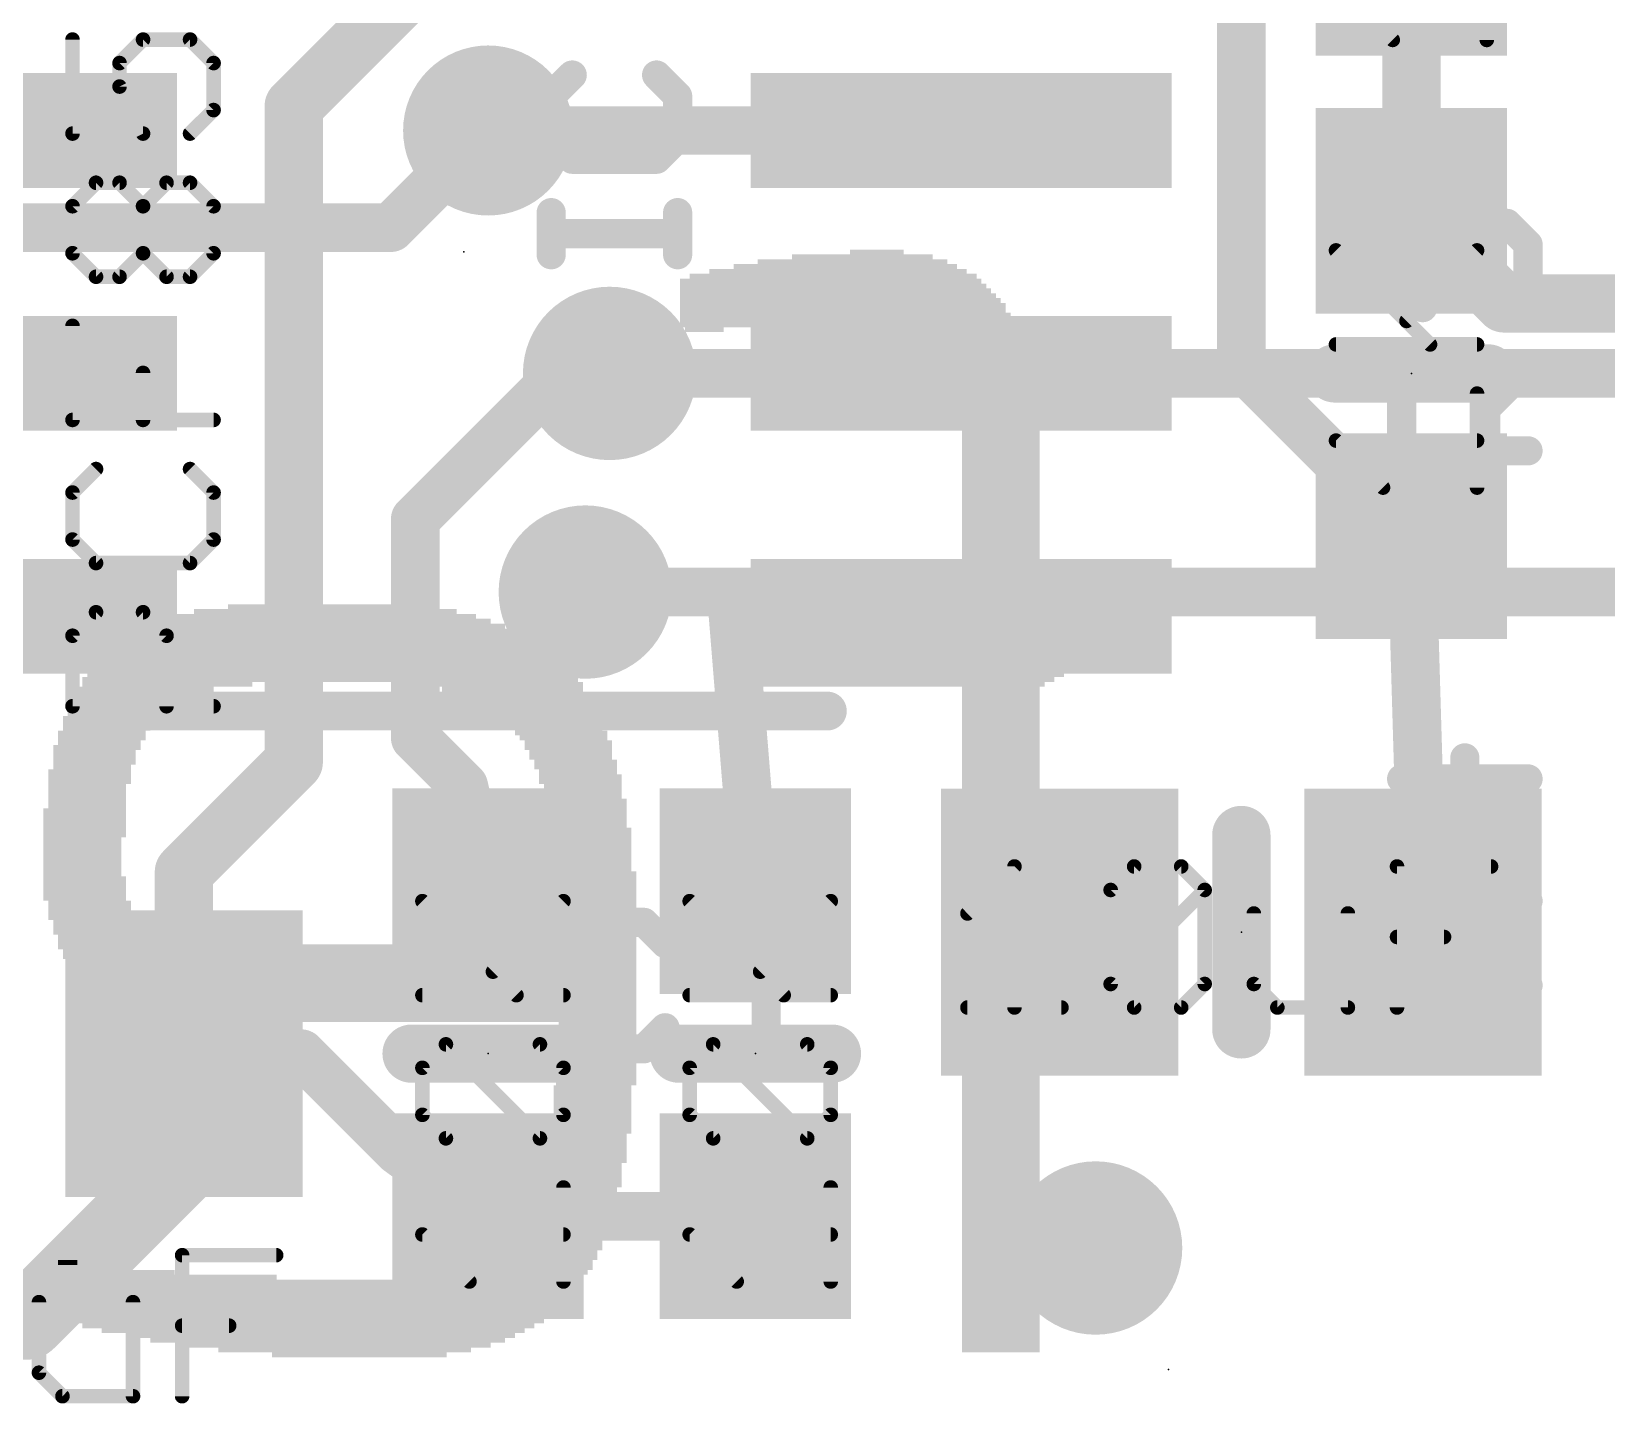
# Model space of a CAD drawing. Extents: x -0.1 to 50.9, y -0.1 to 23.
# Drawn here: x 24.92 to 33.15, y 4.27 to 11.44 of the extents above; entities that cross this region are included whole.
import ezdxf

# ---------------------------------------------------------------- set-up
doc = ezdxf.new("R2010")
doc.units = 0
for name, color, linetype in [('1', 12, 'CONTINUOUS'), ('16', 132, 'CONTINUOUS'), ('18', 110, 'CONTINUOUS'), ('21', 40, 'CONTINUOUS'), ('22', 6, 'CONTINUOUS'), ('23', 53, 'CONTINUOUS'), ('24', 53, 'CONTINUOUS'), ('25', 253, 'CONTINUOUS'), ('27', 253, 'CONTINUOUS')]:
    doc.layers.add(name, color=color, linetype=linetype)

# ---------------------------------------------------------------- blocks, each defined once
blk = doc.blocks.new('RECT')
blk.add_solid([(-0.5, -0.5), (0.5, -0.5), (-0.5, 0.5), (0.5, 0.5)])
blk = doc.blocks.new('ROUNDV')
at = {"const_width": 0.5}
blk.add_lwpolyline([(0, -0.25, 1), (0, 0.25, 1), (0, -0.25)], format="xyb", dxfattribs=at)

msp = doc.modelspace()

# ---------------------------------------------------------------- linework, layer by layer
at = {"layer": '1'}
for points, const_width in [([(26.289, 11.049), (28.067, 12.827)], 0.3048), ([(31.242, 11.811), (31.242, 9.691)], 0.254), ([(32.131, 11.85), (32.131, 10.502)], 0.3048), ([(26.289, 7.874), (26.289, 11.049)], 0.3048), ([(29.778, 10.922), (27.305, 10.922)], 0.254), ([(32.131, 10.502), (32.615, 10.018)], 0.3048), ([(32.615, 10.018), (44.822, 10.018)], 0.3048), ([(31.242, 9.691), (32.131, 8.802)], 0.254), ([(26.924, 8.89), (27.686, 9.652)], 0.254), ([(27.686, 9.652), (27.94, 9.652)], 0.254), ([(27.94, 9.652), (29.778, 9.652)], 0.254), ([(26.924, 8.89), (26.924, 7.747)], 0.254), ([(32.131, 8.802), (32.192, 6.731)], 0.254), ([(28.575, 8.509), (27.813, 8.509)], 0.254), ([(29.778, 8.509), (28.575, 8.509)], 0.254), ([(28.702, 6.946), (28.575, 8.509)], 0.254), ([(29.778, 8.382), (29.778, 8.509)], 0.254), ([(29.778, 8.149), (29.778, 8.382)], 0.254), ([(26.289, 7.62), (26.289, 7.874)], 0.3048), ([(26.924, 7.747), (27.178, 7.493)], 0.254), ([(26.289, 7.62), (25.715, 7.046)], 0.3048), ([(27.178, 7.493), (27.305, 6.946)], 0.254), ([(25.715, 7.046), (25.715, 6.096)], 0.3048), ([(25.715, 5.522), (25.715, 6.096)], 0.4064), ([(26.328, 6.096), (25.715, 6.096)], 0.254), ([(26.836, 5.588), (26.328, 6.096)], 0.254), ([(24.892, 4.699), (25.715, 5.522)], 0.4064), ([(27.305, 5.246), (26.836, 5.588)], 0.254), ([(27.305, 5.246), (28.702, 5.246)], 0.254), ([(10.287, 4.699), (24.892, 4.699)], 0.4064)]:
    msp.add_lwpolyline(points, dxfattribs=dict(at, const_width=const_width))
for points, const_width in [([(26.3652, 11.049, 1), (26.2128, 11.049)], 0.1524), ([(26.2351, 11.1029, 1), (26.3429, 10.9951)], 0.1524), ([(27.305, 10.9855, 1), (27.305, 10.8585)], 0.127), ([(29.778, 10.8585, 1), (29.778, 10.9855)], 0.127), ([(32.1849, 10.5559, 1), (32.0771, 10.4481)], 0.1524), ([(32.0548, 10.502, 1), (32.2072, 10.502)], 0.1524), ([(32.615, 10.0942, 1), (32.615, 9.9418)], 0.1524), ([(32.5611, 9.9641, 1), (32.6689, 10.0719)], 0.1524), ([(31.2869, 9.7359, 1), (31.1971, 9.6461)], 0.127), ([(27.686, 9.7155, 1), (27.686, 9.5885)], 0.127), ([(27.7309, 9.6071, 1), (27.6411, 9.6969)], 0.127), ([(27.94, 9.7155, 1), (27.94, 9.5885)], 0.127), ([(27.94, 9.5885, 1), (27.94, 9.7155)], 0.127), ([(29.778, 9.5885, 1), (29.778, 9.7155)], 0.127), ([(31.1785, 9.691, 1), (31.3055, 9.691)], 0.127), ([(26.9875, 8.89, 1), (26.8605, 8.89)], 0.127), ([(26.8791, 8.9349, 1), (26.9689, 8.8451)], 0.127), ([(32.1945, 8.8039, 1), (32.0675, 8.8001)], 0.127), ([(32.0861, 8.7571, 1), (32.1759, 8.8469)], 0.127), ([(27.813, 8.5725, 1), (27.813, 8.4455)], 0.127), ([(28.575, 8.5725, 1), (28.575, 8.4455)], 0.127), ([(28.6383, 8.5141, 1), (28.5117, 8.5039)], 0.127), ([(28.575, 8.4455, 1), (28.575, 8.5725)], 0.127), ([(29.8415, 8.509, 1), (29.7145, 8.509)], 0.127), ([(29.778, 8.4455, 1), (29.778, 8.5725)], 0.127), ([(29.8415, 8.382, 1), (29.7145, 8.382)], 0.127), ([(29.7145, 8.382, 1), (29.8415, 8.382)], 0.127), ([(29.7145, 8.149, 1), (29.8415, 8.149)], 0.127), ([(26.3652, 7.874, 1), (26.2128, 7.874)], 0.1524), ([(26.2128, 7.874, 1), (26.3652, 7.874)], 0.1524), ([(26.9689, 7.7919, 1), (26.8791, 7.7021)], 0.127), ([(26.3429, 7.5661, 1), (26.2351, 7.6739)], 0.1524), ([(26.8605, 7.747, 1), (26.9875, 7.747)], 0.127), ([(26.2128, 7.62, 1), (26.3652, 7.62)], 0.1524), ([(27.2399, 7.5074, 1), (27.1161, 7.4786)], 0.127), ([(27.1331, 7.4481, 1), (27.2229, 7.5379)], 0.127), ([(25.7912, 7.046, 1), (25.6388, 7.046)], 0.1524), ([(25.6611, 7.0999, 1), (25.7689, 6.9921)], 0.1524), ([(27.2431, 6.9316, 1), (27.3669, 6.9604)], 0.127), ([(28.6387, 6.9409, 1), (28.7653, 6.9511)], 0.127), ([(32.1285, 6.7291, 1), (32.2555, 6.7329)], 0.127), ([(25.8166, 6.096, 1), (25.6134, 6.096)], 0.2032), ([(25.715, 6.1595, 1), (25.715, 6.0325)], 0.127), ([(26.3729, 6.1409, 1), (26.2831, 6.0511)], 0.127), ([(26.328, 6.0325, 1), (26.328, 6.1595)], 0.127), ([(25.6388, 6.096, 1), (25.7912, 6.096)], 0.1524), ([(25.7868, 5.4502, 1), (25.6432, 5.5938)], 0.2032), ([(26.8734, 5.6393, 1), (26.7986, 5.5367)], 0.127), ([(26.7911, 5.5431, 1), (26.8809, 5.6329)], 0.127), ([(25.6134, 5.522, 1), (25.8166, 5.522)], 0.2032), ([(27.305, 5.3095, 1), (27.305, 5.1825)], 0.127), ([(27.2676, 5.1947, 1), (27.3424, 5.2973)], 0.127), ([(28.702, 5.1825, 1), (28.702, 5.3095)], 0.127), ([(24.8202, 4.7708, 1), (24.9638, 4.6272)], 0.2032), ([(24.892, 4.5974, 1), (24.892, 4.8006)], 0.2032)]:
    msp.add_lwpolyline(points, format="xyb", dxfattribs=dict(at, const_width=const_width))
at = {"layer": '16', "const_width": 0.254}
for points in [[(27.305, 10.922), (26.797, 10.414)], [(26.797, 10.414), (20.701, 10.414)], [(38.862, 9.652), (27.94, 9.652)], [(27.813, 8.509), (39.116, 8.509)]]:
    msp.add_lwpolyline(points, dxfattribs=at)
at = {"layer": '16', "const_width": 0.127}
for points in [[(27.3499, 10.8771, 1), (27.2601, 10.9669)], [(26.797, 10.3505, 1), (26.797, 10.4775)], [(26.7521, 10.4589, 1), (26.8419, 10.3691)], [(27.94, 9.7155, 1), (27.94, 9.5885)], [(27.813, 8.5725, 1), (27.813, 8.4455)]]:
    msp.add_lwpolyline(points, format="xyb", dxfattribs=at)
at = {"layer": '21'}
for points, const_width in [([(32.531, 9.652), (31.731, 9.652)], 0.3048), ([(29.078, 7.887), (25.278, 7.887)], 0.2032), ([(31.242, 6.223), (31.242, 7.239)], 0.3048), ([(27.705, 6.096), (26.905, 6.096)], 0.3048), ([(29.102, 6.096), (28.302, 6.096)], 0.3048)]:
    msp.add_lwpolyline(points, dxfattribs=dict(at, const_width=const_width))
for points, const_width in [([(31.731, 9.7282, 1), (31.731, 9.5758)], 0.1524), ([(32.531, 9.5758, 1), (32.531, 9.7282)], 0.1524), ([(25.278, 7.9378, 1), (25.278, 7.8362)], 0.1016), ([(29.078, 7.8362, 1), (29.078, 7.9378)], 0.1016), ([(31.3182, 7.239, 1), (31.1658, 7.239)], 0.1524), ([(31.1658, 6.223, 1), (31.3182, 6.223)], 0.1524), ([(26.905, 6.1722, 1), (26.905, 6.0198)], 0.1524), ([(27.705, 6.0198, 1), (27.705, 6.1722)], 0.1524), ([(28.302, 6.1722, 1), (28.302, 6.0198)], 0.1524), ([(29.102, 6.0198, 1), (29.102, 6.1722)], 0.1524)]:
    msp.add_lwpolyline(points, format="xyb", dxfattribs=dict(at, const_width=const_width))
at = {"layer": '23'}
for p in [(27.178, 10.287), (32.131, 9.652), (31.242, 6.731), (27.305, 6.096), (28.702, 6.096)]:
    msp.add_point(p, dxfattribs=at)
at = {"layer": '24'}
msp.add_point((30.861, 4.445), dxfattribs=at)
at = {"layer": '25', "const_width": 0.1524}
for points in [[(27.7448, 11.212), (27.6346, 11.1019)], [(28.2956, 11.1019), (28.1854, 11.212)], [(27.6346, 11.1019), (27.6346, 10.8815)], [(28.2956, 10.8815), (28.2956, 11.1019)], [(27.6346, 10.8815), (27.7448, 10.7714)], [(28.1854, 10.7714), (28.2956, 10.8815)], [(27.7448, 10.7714), (28.1854, 10.7714)], [(27.6346, 10.2724), (27.6346, 10.4927)], [(28.2956, 10.2724), (28.2956, 10.4927)], [(28.2956, 10.3826), (27.6346, 10.3826)], [(32.0796, 10.3263), (32.1898, 10.4364)], [(32.1898, 10.4364), (32.3, 10.4364)], [(32.3, 10.4364), (32.4101, 10.3263)], [(32.4101, 10.3263), (32.5203, 10.4364)], [(32.5203, 10.4364), (32.6304, 10.4364)], [(32.6304, 10.4364), (32.7406, 10.3263)], [(32.0796, 10.1059), (32.0796, 10.3263)], [(32.4101, 10.3263), (32.4101, 10.2161)], [(32.7406, 10.3263), (32.7406, 10.1059)], [(32.1898, 9.9958), (32.0796, 10.1059)], [(32.7406, 10.1059), (32.6304, 9.9958)], [(32.0796, 9.5778), (32.1898, 9.688)], [(32.1898, 9.688), (32.4101, 9.688)], [(32.4101, 9.688), (32.5203, 9.5778)], [(32.5203, 9.4677), (32.7406, 9.688)], [(32.0796, 9.2474), (32.0796, 9.5778)], [(32.5203, 9.5778), (32.5203, 9.2474)], [(32.7406, 9.2474), (32.0796, 9.2474)], [(32.4101, 7.2018), (32.4101, 7.6424)], [(32.7406, 7.5323), (32.0796, 7.5323)], [(32.0796, 7.5323), (32.4101, 7.2018)], [(32.0796, 6.7839), (32.1898, 6.894)], [(32.1898, 6.894), (32.4101, 6.894)], [(32.4101, 6.894), (32.5203, 6.7839)], [(32.5203, 6.6737), (32.7406, 6.894)], [(27.8995, 6.7824), (27.7894, 6.6722)], [(28.1199, 6.7824), (27.8995, 6.7824)], [(28.23, 6.6722), (28.1199, 6.7824)], [(28.5378, 6.562), (28.7581, 6.7824)], [(28.7581, 6.7824), (28.7581, 6.1214)], [(32.0796, 6.4534), (32.0796, 6.7839)], [(32.5203, 6.7839), (32.5203, 6.4534)], [(27.7894, 6.6722), (27.7894, 6.2316)], [(32.7406, 6.4534), (32.0796, 6.4534)], [(27.7894, 6.2316), (27.8995, 6.1214)], [(28.1199, 6.1214), (28.23, 6.2316)], [(27.8995, 6.1214), (28.1199, 6.1214)], [(28.5378, 6.1214), (28.9784, 6.1214)]]:
    msp.add_lwpolyline(points, dxfattribs=at)
at = {"layer": '25', "const_width": 0.0762}
for points in [[(27.7717, 11.1851, 1), (27.7179, 11.239)], [(28.2124, 11.239, 1), (28.1585, 11.1851)], [(27.6727, 11.1019, 1), (27.5965, 11.1019)], [(27.6077, 11.1288, 1), (27.6616, 11.0749)], [(28.3337, 11.1019, 1), (28.2575, 11.1019)], [(28.2687, 11.0749, 1), (28.3225, 11.1288)], [(27.6616, 10.9085, 1), (27.6077, 10.8546)], [(28.3225, 10.8546, 1), (28.2687, 10.9085)], [(27.5965, 10.8815, 1), (27.6727, 10.8815)], [(28.2575, 10.8815, 1), (28.3337, 10.8815)], [(27.7448, 10.8095, 1), (27.7448, 10.7333)], [(27.7179, 10.7444, 1), (27.7717, 10.7983)], [(28.1585, 10.7983, 1), (28.2124, 10.7444)], [(28.1854, 10.7333, 1), (28.1854, 10.8095)], [(27.6727, 10.4927, 1), (27.5965, 10.4927)], [(28.3337, 10.4927, 1), (28.2575, 10.4927)], [(27.6346, 10.4207, 1), (27.6346, 10.3445)], [(28.2956, 10.3445, 1), (28.2956, 10.4207)], [(32.1898, 10.4745, 1), (32.1898, 10.3983)], [(32.2167, 10.4095, 1), (32.1629, 10.4634)], [(32.3269, 10.4634, 1), (32.273, 10.4095)], [(32.3, 10.3983, 1), (32.3, 10.4745)], [(32.5203, 10.4745, 1), (32.5203, 10.3983)], [(32.5472, 10.4095, 1), (32.4933, 10.4634)], [(32.6574, 10.4634, 1), (32.6035, 10.4095)], [(32.6304, 10.3983, 1), (32.6304, 10.4745)], [(32.1177, 10.3263, 1), (32.0415, 10.3263)], [(32.0527, 10.3532, 1), (32.1066, 10.2993)], [(32.4482, 10.3263, 1), (32.372, 10.3263)], [(32.3832, 10.3532, 1), (32.4371, 10.2993)], [(32.3832, 10.2993, 1), (32.4371, 10.3532)], [(32.7787, 10.3263, 1), (32.7025, 10.3263)], [(32.7137, 10.2993, 1), (32.7675, 10.3532)], [(27.5965, 10.2724, 1), (27.6727, 10.2724)], [(28.2575, 10.2724, 1), (28.3337, 10.2724)], [(32.372, 10.2161, 1), (32.4482, 10.2161)], [(32.1066, 10.1329, 1), (32.0527, 10.079)], [(32.0415, 10.1059, 1), (32.1177, 10.1059)], [(32.7025, 10.1059, 1), (32.7787, 10.1059)], [(32.7675, 10.079, 1), (32.7137, 10.1329)], [(32.1629, 9.9688, 1), (32.2167, 10.0227)], [(32.6035, 10.0227, 1), (32.6574, 9.9688)], [(32.1898, 9.7261, 1), (32.1898, 9.6499)], [(32.2167, 9.6611, 1), (32.1629, 9.715)], [(32.4371, 9.715, 1), (32.3832, 9.6611)], [(32.4101, 9.6499, 1), (32.4101, 9.7261)], [(32.7675, 9.6611, 1), (32.7137, 9.7149)], [(32.1177, 9.5778, 1), (32.0415, 9.5778)], [(32.0527, 9.6048, 1), (32.1066, 9.5509)], [(32.5584, 9.5778, 1), (32.4822, 9.5778)], [(32.4933, 9.5509, 1), (32.5472, 9.6048)], [(32.4933, 9.4946, 1), (32.5472, 9.4407)], [(32.0796, 9.2855, 1), (32.0796, 9.2093)], [(32.7406, 9.2093, 1), (32.7406, 9.2855)], [(32.0415, 9.2474, 1), (32.1177, 9.2474)], [(32.4822, 9.2474, 1), (32.5584, 9.2474)], [(32.4482, 7.6424, 1), (32.372, 7.6424)], [(32.0796, 7.5704, 1), (32.0796, 7.4942)], [(32.1066, 7.5592, 1), (32.0527, 7.5053)], [(32.7406, 7.4942, 1), (32.7406, 7.5704)], [(32.3832, 7.1748, 1), (32.4371, 7.2287)], [(32.372, 7.2018, 1), (32.4482, 7.2018)], [(32.1898, 6.9321, 1), (32.1898, 6.8559)], [(32.2167, 6.8671, 1), (32.1629, 6.921)], [(32.4371, 6.921, 1), (32.3832, 6.8671)], [(32.4101, 6.8559, 1), (32.4101, 6.9321)], [(32.7675, 6.8671, 1), (32.7137, 6.9209)], [(27.8995, 6.8205, 1), (27.8995, 6.7443)], [(27.9265, 6.7554, 1), (27.8726, 6.8093)], [(28.1468, 6.8093, 1), (28.0929, 6.7554)], [(28.1199, 6.7443, 1), (28.1199, 6.8205)], [(28.7962, 6.7824, 1), (28.72, 6.7824)], [(28.785, 6.7554, 1), (28.7312, 6.8093)], [(32.1177, 6.7839, 1), (32.0415, 6.7839)], [(32.0527, 6.8108, 1), (32.1066, 6.7569)], [(32.5584, 6.7839, 1), (32.4822, 6.7839)], [(32.4933, 6.7569, 1), (32.5472, 6.8108)], [(27.8275, 6.6722, 1), (27.7513, 6.6722)], [(27.7624, 6.6991, 1), (27.8163, 6.6453)], [(28.2031, 6.6453, 1), (28.257, 6.6991)], [(32.4933, 6.7006, 1), (32.5472, 6.6467)], [(28.5108, 6.589, 1), (28.5647, 6.5351)], [(32.0796, 6.4915, 1), (32.0796, 6.4153)], [(32.7406, 6.4153, 1), (32.7406, 6.4915)], [(32.0415, 6.4534, 1), (32.1177, 6.4534)], [(32.4822, 6.4534, 1), (32.5584, 6.4534)], [(27.8163, 6.2585, 1), (27.7624, 6.2046)], [(27.7513, 6.2316, 1), (27.8275, 6.2316)], [(28.257, 6.2046, 1), (28.2031, 6.2585)], [(27.8995, 6.1595, 1), (27.8995, 6.0833)], [(27.8726, 6.0945, 1), (27.9265, 6.1483)], [(28.0929, 6.1483, 1), (28.1468, 6.0945)], [(28.1199, 6.0833, 1), (28.1199, 6.1595)], [(28.5378, 6.1595, 1), (28.5378, 6.0833)], [(28.9784, 6.0833, 1), (28.9784, 6.1595)], [(28.72, 6.1214, 1), (28.7962, 6.1214)]]:
    msp.add_lwpolyline(points, format="xyb", dxfattribs=at)
at = {"layer": '27', "const_width": 0.0762}
for points in [[(32.5247, 11.3954), (32.5247, 11.8869)], [(32.0332, 11.3954), (31.7875, 11.6412)], [(25.1327, 11.3972), (25.1327, 10.9058)], [(25.3784, 11.2744), (25.5013, 11.3972)], [(25.5013, 11.3972), (25.747, 11.3972)], [(25.747, 11.3972), (25.8699, 11.2744)], [(25.3784, 11.1515), (25.3784, 11.2744)], [(25.8699, 11.2744), (25.8699, 11.0286)], [(25.5013, 10.9058), (25.3784, 11.1515)], [(25.8699, 11.0286), (25.747, 10.9058)], [(25.1327, 10.9058), (25.5013, 10.9058)], [(25.1327, 10.526), (25.2555, 10.6488)], [(25.2555, 10.6488), (25.3784, 10.6488)], [(25.3784, 10.6488), (25.5013, 10.526)], [(25.5013, 10.526), (25.6242, 10.6488)], [(25.6242, 10.6488), (25.747, 10.6488)], [(25.747, 10.6488), (25.8699, 10.526)], [(25.1327, 10.2802), (25.1327, 10.526)], [(25.5013, 10.2802), (25.5013, 10.526)], [(25.8699, 10.526), (25.8699, 10.2802)], [(25.2555, 10.1573), (25.1327, 10.2802)], [(25.5013, 10.2802), (25.3784, 10.1573)], [(25.6242, 10.1573), (25.5013, 10.2802)], [(25.8699, 10.2802), (25.747, 10.1573)], [(32.2282, 9.8035), (31.7367, 10.295)], [(32.1053, 9.9264), (32.4739, 10.295)], [(25.3784, 10.1573), (25.2555, 10.1573)], [(25.747, 10.1573), (25.6242, 10.1573)], [(25.1327, 9.4089), (25.1327, 9.9004)], [(31.7367, 9.8035), (32.4739, 9.8035)], [(25.5013, 9.4089), (25.5013, 9.6547)], [(32.4739, 9.0551), (32.4739, 9.5466)], [(25.8699, 9.4089), (25.1327, 9.4089)], [(31.9824, 9.0551), (31.7367, 9.3008)], [(31.7367, 9.3008), (32.4739, 9.3008)], [(25.2555, 9.152), (25.1327, 9.0291)], [(25.8699, 9.0291), (25.747, 9.152)], [(25.1327, 9.0291), (25.1327, 8.7834)], [(25.8699, 8.7834), (25.8699, 9.0291)], [(25.1327, 8.7834), (25.2555, 8.6605)], [(25.747, 8.6605), (25.8699, 8.7834)], [(25.2555, 8.6605), (25.747, 8.6605)], [(25.1327, 8.2807), (25.2555, 8.4036)], [(25.2555, 8.4036), (25.5013, 8.4036)], [(25.5013, 8.4036), (25.6242, 8.2807)], [(25.1327, 7.9121), (25.1327, 8.2807)], [(25.6242, 8.2807), (25.6242, 7.9121)], [(25.8699, 7.9121), (25.1327, 7.9121)], [(29.8104, 6.8288), (30.0562, 7.0745)], [(30.0562, 7.0745), (30.0562, 6.3373)], [(30.5589, 6.9517), (30.6817, 7.0745)], [(30.6817, 7.0745), (30.9275, 7.0745)], [(30.9275, 7.0745), (31.0503, 6.9517)], [(32.0557, 6.3373), (32.0557, 7.0745)], [(32.0557, 7.0745), (32.5472, 7.0745)], [(27.453, 6.4017), (26.9615, 6.8932)], [(27.3301, 6.5246), (27.6987, 6.8932)], [(28.85, 6.4017), (28.3585, 6.8932)], [(28.7271, 6.5246), (29.0957, 6.8932)], [(30.5589, 6.4602), (30.5589, 6.9517)], [(30.5589, 6.4602), (31.0503, 6.9517)], [(31.0503, 6.9517), (31.0503, 6.4602)], [(31.3073, 6.8288), (31.3073, 6.4602)], [(31.7988, 6.3373), (31.7988, 6.8288)], [(32.0557, 6.7059), (32.3014, 6.7059)], [(26.9615, 6.4017), (27.6987, 6.4017)], [(28.3585, 6.4017), (29.0957, 6.4017)], [(30.6817, 6.3373), (30.5589, 6.4602)], [(31.0503, 6.4602), (30.9275, 6.3373)], [(31.3073, 6.4602), (31.4301, 6.3373)], [(29.8104, 6.3373), (30.3019, 6.3373)], [(30.9275, 6.3373), (30.6817, 6.3373)], [(31.4301, 6.3373), (31.7988, 6.3373)], [(26.9615, 6.0219), (27.0843, 6.1448)], [(27.0843, 6.1448), (27.5758, 6.1448)], [(27.5758, 5.6533), (27.0843, 6.1448)], [(27.5758, 6.1448), (27.6987, 6.0219)], [(28.3585, 6.0219), (28.4813, 6.1448)], [(28.4813, 6.1448), (28.9728, 6.1448)], [(28.9728, 5.6533), (28.4813, 6.1448)], [(28.9728, 6.1448), (29.0957, 6.0219)], [(26.9615, 5.7761), (26.9615, 6.0219)], [(27.6987, 6.0219), (27.6987, 5.7761)], [(28.3585, 5.7761), (28.3585, 6.0219)], [(29.0957, 6.0219), (29.0957, 5.7761)], [(27.0843, 5.6533), (26.9615, 5.7761)], [(27.6987, 5.7761), (27.5758, 5.6533)], [(28.4813, 5.6533), (28.3585, 5.7761)], [(29.0957, 5.7761), (28.9728, 5.6533)], [(27.5758, 5.6533), (27.0843, 5.6533)], [(28.9728, 5.6533), (28.4813, 5.6533)], [(27.6987, 4.9049), (27.6987, 5.3963)], [(29.0957, 4.9049), (29.0957, 5.3963)], [(27.2072, 4.9049), (26.9615, 5.1506)], [(26.9615, 5.1506), (27.6987, 5.1506)], [(28.6042, 4.9049), (28.3585, 5.1506)], [(28.3585, 5.1506), (29.0957, 5.1506)], [(25.7057, 4.3053), (25.7057, 5.0425)], [(25.7057, 5.0425), (26.1972, 5.0425)], [(24.9573, 4.7968), (24.9573, 4.4282)], [(25.4488, 4.3053), (25.4488, 4.7968)], [(25.7057, 4.6739), (25.9514, 4.6739)], [(24.9573, 4.4282), (25.0801, 4.3053)], [(25.0801, 4.3053), (25.4488, 4.3053)]]:
    msp.add_lwpolyline(points, dxfattribs=at)
at = {"layer": '27', "const_width": 0.0381}
for points in [[(25.1517, 11.3972, 1), (25.1136, 11.3972)], [(25.5013, 11.4163, 1), (25.5013, 11.3782)], [(25.5148, 11.3838, 1), (25.4878, 11.4107)], [(25.7605, 11.4107, 1), (25.7336, 11.3838)], [(25.747, 11.3782, 1), (25.747, 11.4163)], [(32.0197, 11.382, 1), (32.0467, 11.4089)], [(32.5057, 11.3954, 1), (32.5438, 11.3954)], [(25.3649, 11.2878, 1), (25.3919, 11.2609)], [(25.3975, 11.2744, 1), (25.3594, 11.2744)], [(25.889, 11.2744, 1), (25.8509, 11.2744)], [(25.8564, 11.2609, 1), (25.8834, 11.2878)], [(25.3955, 11.16, 1), (25.3614, 11.143)], [(25.3594, 11.1515, 1), (25.3975, 11.1515)], [(25.8509, 11.0286, 1), (25.889, 11.0286)], [(25.8834, 11.0152, 1), (25.8564, 11.0421)], [(25.1327, 10.9248, 1), (25.1327, 10.8867)], [(25.1136, 10.9058, 1), (25.1517, 10.9058)], [(25.4842, 10.8972, 1), (25.5183, 10.9143)], [(25.5013, 10.8867, 1), (25.5013, 10.9248)], [(25.7336, 10.9192, 1), (25.7605, 10.8923)], [(25.2555, 10.6679, 1), (25.2555, 10.6298)], [(25.269, 10.6354, 1), (25.2421, 10.6623)], [(25.3919, 10.6623, 1), (25.3649, 10.6354)], [(25.3784, 10.6298, 1), (25.3784, 10.6679)], [(25.6242, 10.6679, 1), (25.6242, 10.6298)], [(25.6376, 10.6354, 1), (25.6107, 10.6623)], [(25.7605, 10.6623, 1), (25.7336, 10.6354)], [(25.747, 10.6298, 1), (25.747, 10.6679)], [(25.1517, 10.526, 1), (25.1136, 10.526)], [(25.1192, 10.5394, 1), (25.1461, 10.5125)], [(25.5203, 10.526, 1), (25.4822, 10.526)], [(25.4878, 10.5394, 1), (25.5148, 10.5125)], [(25.4878, 10.5125, 1), (25.5148, 10.5394)], [(25.889, 10.526, 1), (25.8509, 10.526)], [(25.8564, 10.5125, 1), (25.8834, 10.5394)], [(25.1461, 10.2937, 1), (25.1192, 10.2667)], [(25.1136, 10.2802, 1), (25.1517, 10.2802)], [(25.4822, 10.2802, 1), (25.5203, 10.2802)], [(25.5148, 10.2937, 1), (25.4878, 10.2667)], [(25.5148, 10.2667, 1), (25.4878, 10.2937)], [(25.8509, 10.2802, 1), (25.889, 10.2802)], [(25.8834, 10.2667, 1), (25.8564, 10.2937)], [(31.7501, 10.3085, 1), (31.7232, 10.2815)], [(32.4874, 10.2815, 1), (32.4604, 10.3085)], [(25.2555, 10.1764, 1), (25.2555, 10.1383)], [(25.2421, 10.1439, 1), (25.269, 10.1708)], [(25.3649, 10.1708, 1), (25.3919, 10.1439)], [(25.3784, 10.1383, 1), (25.3784, 10.1764)], [(25.6242, 10.1764, 1), (25.6242, 10.1383)], [(25.6107, 10.1439, 1), (25.6376, 10.1708)], [(25.7336, 10.1708, 1), (25.7605, 10.1439)], [(25.747, 10.1383, 1), (25.747, 10.1764)], [(25.1517, 9.9004, 1), (25.1136, 9.9004)], [(32.0918, 9.9399, 1), (32.1188, 9.9129)], [(31.7367, 9.8226, 1), (31.7367, 9.7845)], [(32.2147, 9.79, 1), (32.2416, 9.817)], [(32.4739, 9.7845, 1), (32.4739, 9.8226)], [(25.5203, 9.6547, 1), (25.4822, 9.6547)], [(32.493, 9.5466, 1), (32.4549, 9.5466)], [(25.1327, 9.428, 1), (25.1327, 9.3899)], [(25.1136, 9.4089, 1), (25.1517, 9.4089)], [(25.4822, 9.4089, 1), (25.5203, 9.4089)], [(25.8699, 9.3899, 1), (25.8699, 9.428)], [(31.7367, 9.3199, 1), (31.7367, 9.2818)], [(31.7501, 9.3143, 1), (31.7232, 9.2874)], [(32.4739, 9.2818, 1), (32.4739, 9.3199)], [(25.269, 9.1385, 1), (25.2421, 9.1655)], [(25.7605, 9.1655, 1), (25.7336, 9.1385)], [(25.1517, 9.0291, 1), (25.1136, 9.0291)], [(25.1192, 9.0426, 1), (25.1461, 9.0157)], [(25.889, 9.0291, 1), (25.8509, 9.0291)], [(25.8564, 9.0157, 1), (25.8834, 9.0426)], [(31.9689, 9.0416, 1), (31.9959, 9.0686)], [(32.4549, 9.0551, 1), (32.493, 9.0551)], [(25.1461, 8.7969, 1), (25.1192, 8.7699)], [(25.8834, 8.7699, 1), (25.8564, 8.7969)], [(25.1136, 8.7834, 1), (25.1517, 8.7834)], [(25.8509, 8.7834, 1), (25.889, 8.7834)], [(25.2555, 8.6796, 1), (25.2555, 8.6415)], [(25.2421, 8.647, 1), (25.269, 8.674)], [(25.7336, 8.674, 1), (25.7605, 8.647)], [(25.747, 8.6415, 1), (25.747, 8.6796)], [(25.2555, 8.4226, 1), (25.2555, 8.3845)], [(25.269, 8.3901, 1), (25.2421, 8.4171)], [(25.5148, 8.4171, 1), (25.4878, 8.3901)], [(25.5013, 8.3845, 1), (25.5013, 8.4226)], [(25.1517, 8.2807, 1), (25.1136, 8.2807)], [(25.6432, 8.2807, 1), (25.6051, 8.2807)], [(25.1192, 8.2942, 1), (25.1461, 8.2672)], [(25.6107, 8.2672, 1), (25.6376, 8.2942)], [(25.1327, 7.9312, 1), (25.1327, 7.8931)], [(25.1136, 7.9121, 1), (25.1517, 7.9121)], [(25.6051, 7.9121, 1), (25.6432, 7.9121)], [(25.8699, 7.8931, 1), (25.8699, 7.9312)], [(30.0752, 7.0745, 1), (30.0371, 7.0745)], [(30.0696, 7.0611, 1), (30.0427, 7.088)], [(30.6817, 7.0936, 1), (30.6817, 7.0555)], [(30.6952, 7.0611, 1), (30.6683, 7.088)], [(30.9409, 7.088, 1), (30.914, 7.0611)], [(30.9275, 7.0555, 1), (30.9275, 7.0936)], [(32.0747, 7.0745, 1), (32.0366, 7.0745)], [(32.0557, 7.0936, 1), (32.0557, 7.0555)], [(32.5472, 7.0555, 1), (32.5472, 7.0936)], [(26.9749, 6.9066, 1), (26.948, 6.8797)], [(27.7122, 6.8797, 1), (27.6852, 6.9066)], [(28.3719, 6.9066, 1), (28.345, 6.8797)], [(29.1092, 6.8797, 1), (29.0822, 6.9066)], [(30.5779, 6.9517, 1), (30.5398, 6.9517)], [(30.5454, 6.9651, 1), (30.5723, 6.9382)], [(31.0694, 6.9517, 1), (31.0313, 6.9517)], [(31.0638, 6.9382, 1), (31.0369, 6.9651)], [(31.0369, 6.9382, 1), (31.0638, 6.9651)], [(29.797, 6.8423, 1), (29.8239, 6.8153)], [(31.3263, 6.8288, 1), (31.2882, 6.8288)], [(31.8178, 6.8288, 1), (31.7797, 6.8288)], [(32.0557, 6.725, 1), (32.0557, 6.6869)], [(32.3014, 6.6869, 1), (32.3014, 6.725)], [(27.3166, 6.538, 1), (27.3436, 6.5111)], [(28.7136, 6.538, 1), (28.7406, 6.5111)], [(26.9615, 6.4207, 1), (26.9615, 6.3826)], [(27.4395, 6.3882, 1), (27.4664, 6.4152)], [(27.6987, 6.3826, 1), (27.6987, 6.4207)], [(28.3585, 6.4207, 1), (28.3585, 6.3826)], [(28.8365, 6.3882, 1), (28.8634, 6.4152)], [(29.0957, 6.3826, 1), (29.0957, 6.4207)], [(30.5398, 6.4602, 1), (30.5779, 6.4602)], [(30.5723, 6.4736, 1), (30.5454, 6.4467)], [(30.5454, 6.4736, 1), (30.5723, 6.4467)], [(31.0313, 6.4602, 1), (31.0694, 6.4602)], [(31.0638, 6.4467, 1), (31.0369, 6.4736)], [(31.2882, 6.4602, 1), (31.3263, 6.4602)], [(31.3207, 6.4736, 1), (31.2938, 6.4467)], [(29.8104, 6.3563, 1), (29.8104, 6.3182)], [(30.0371, 6.3373, 1), (30.0752, 6.3373)], [(30.3019, 6.3182, 1), (30.3019, 6.3563)], [(30.6817, 6.3563, 1), (30.6817, 6.3182)], [(30.6683, 6.3238, 1), (30.6952, 6.3508)], [(30.914, 6.3508, 1), (30.9409, 6.3238)], [(30.9275, 6.3182, 1), (30.9275, 6.3563)], [(31.4301, 6.3563, 1), (31.4301, 6.3182)], [(31.4167, 6.3238, 1), (31.4436, 6.3508)], [(31.7797, 6.3373, 1), (31.8178, 6.3373)], [(31.7988, 6.3182, 1), (31.7988, 6.3563)], [(32.0366, 6.3373, 1), (32.0747, 6.3373)], [(27.0843, 6.1638, 1), (27.0843, 6.1257)], [(27.0978, 6.1582, 1), (27.0709, 6.1313)], [(27.0978, 6.1313, 1), (27.0709, 6.1582)], [(27.5893, 6.1582, 1), (27.5624, 6.1313)], [(27.5758, 6.1257, 1), (27.5758, 6.1638)], [(28.4813, 6.1638, 1), (28.4813, 6.1257)], [(28.4948, 6.1582, 1), (28.4679, 6.1313)], [(28.4948, 6.1313, 1), (28.4679, 6.1582)], [(28.9863, 6.1582, 1), (28.9594, 6.1313)], [(28.9728, 6.1257, 1), (28.9728, 6.1638)], [(26.9805, 6.0219, 1), (26.9424, 6.0219)], [(26.948, 6.0354, 1), (26.9749, 6.0084)], [(27.7178, 6.0219, 1), (27.6797, 6.0219)], [(27.6852, 6.0084, 1), (27.7122, 6.0354)], [(28.345, 6.0354, 1), (28.3719, 6.0084)], [(28.3775, 6.0219, 1), (28.3394, 6.0219)], [(29.1148, 6.0219, 1), (29.0767, 6.0219)], [(29.0822, 6.0084, 1), (29.1092, 6.0354)], [(26.9424, 5.7761, 1), (26.9805, 5.7761)], [(26.9749, 5.7896, 1), (26.948, 5.7627)], [(27.6797, 5.7761, 1), (27.7178, 5.7761)], [(27.7122, 5.7627, 1), (27.6852, 5.7896)], [(28.3719, 5.7896, 1), (28.345, 5.7627)], [(28.3394, 5.7761, 1), (28.3775, 5.7761)], [(29.0767, 5.7761, 1), (29.1148, 5.7761)], [(29.1092, 5.7627, 1), (29.0822, 5.7896)], [(27.0843, 5.6723, 1), (27.0843, 5.6342)], [(27.0709, 5.6398, 1), (27.0978, 5.6667)], [(27.5624, 5.6667, 1), (27.5893, 5.6398)], [(27.5624, 5.6398, 1), (27.5893, 5.6667)], [(27.5758, 5.6342, 1), (27.5758, 5.6723)], [(28.4813, 5.6723, 1), (28.4813, 5.6342)], [(28.4679, 5.6398, 1), (28.4948, 5.6667)], [(28.9594, 5.6667, 1), (28.9863, 5.6398)], [(28.9594, 5.6398, 1), (28.9863, 5.6667)], [(28.9728, 5.6342, 1), (28.9728, 5.6723)], [(27.7178, 5.3963, 1), (27.6797, 5.3963)], [(29.1148, 5.3963, 1), (29.0767, 5.3963)], [(26.9749, 5.1641, 1), (26.948, 5.1371)], [(26.9615, 5.1696, 1), (26.9615, 5.1315)], [(27.6987, 5.1315, 1), (27.6987, 5.1696)], [(28.3719, 5.1641, 1), (28.345, 5.1371)], [(28.3585, 5.1696, 1), (28.3585, 5.1315)], [(29.0957, 5.1315, 1), (29.0957, 5.1696)], [(25.7247, 5.0425, 1), (25.6866, 5.0425)], [(25.7057, 5.0616, 1), (25.7057, 5.0235)], [(26.1972, 5.0235, 1), (26.1972, 5.0616)], [(27.1937, 4.8914, 1), (27.2207, 4.9183)], [(27.6797, 4.9049, 1), (27.7178, 4.9049)], [(28.5907, 4.8914, 1), (28.6177, 4.9183)], [(29.0767, 4.9049, 1), (29.1148, 4.9049)], [(24.9763, 4.7968, 1), (24.9382, 4.7968)], [(25.4678, 4.7968, 1), (25.4297, 4.7968)], [(25.7057, 4.693, 1), (25.7057, 4.6549)], [(25.9514, 4.6549, 1), (25.9514, 4.693)], [(24.9382, 4.4282, 1), (24.9763, 4.4282)], [(24.9707, 4.4416, 1), (24.9438, 4.4147)], [(25.0801, 4.3243, 1), (25.0801, 4.2862)], [(25.0667, 4.2918, 1), (25.0936, 4.3188)], [(25.4297, 4.3053, 1), (25.4678, 4.3053)], [(25.4488, 4.2862, 1), (25.4488, 4.3243)], [(25.6866, 4.3053, 1), (25.7247, 4.3053)]]:
    msp.add_lwpolyline(points, format="xyb", dxfattribs=at)

# ---------------------------------------------------------------- block references
at = {"layer": '1', "xscale": 1.075, "rotation": 270}
for p in [(32.131, 11.85), (32.131, 10.502), (32.131, 8.802), (27.305, 6.946), (28.702, 6.946), (27.305, 5.246), (28.702, 5.246)]:
    msp.add_blockref('RECT', p, dxfattribs=at)
at = {"layer": '1'}
for p, xscale, yscale, rotation in [((24.578, 10.922), 0.6, 2.2, 270), ((29.778, 10.922), 0.6, 2.2, 270), ((24.578, 9.652), 0.6, 2.2, 270), ((29.778, 9.652), 0.6, 2.2, 270), ((24.578, 8.382), 0.6, 2.2, 270), ((29.778, 8.382), 0.6, 2.2, 270), ((30.292, 6.731), 1.24, 1.5, 180), ((32.192, 6.731), 1.24, 1.5, 180), ((25.715, 6.096), 1.24, 1.5, 180)]:
    msp.add_blockref('RECT', p, dxfattribs=dict(at, xscale=xscale, yscale=yscale, rotation=rotation))
at = {"layer": '18'}
for p, xscale, yscale in [((27.305, 10.922), 0.889, 0.889), ((27.305, 10.922), 0.889, 0.889), ((27.94, 9.652), 0.9064, 0.9064), ((27.94, 9.652), 0.9064, 0.9064), ((27.813, 8.509), 0.9064, 0.9064), ((27.813, 8.509), 0.9064, 0.9064), ((30.48, 5.08), 0.9064, 0.9064), ((30.48, 5.08), 0.9064, 0.9064)]:
    msp.add_blockref('ROUNDV', p, dxfattribs=dict(at, xscale=xscale, yscale=yscale))
at = {"layer": '22', "yscale": 0.0254, "rotation": 180}
for p, xscale in [((29.337, 10.287), 0.2794), ((29.1719, 10.2108), 1.1684), ((29.21, 10.2362), 0.9906), ((29.2608, 10.2616), 0.7366), ((29.0957, 10.1346), 1.5748), ((29.1084, 10.16), 1.4986), ((29.1338, 10.1854), 1.3462), ((29.1084, 10.1092), 1.6002), ((29.1211, 10.0838), 1.6256), ((29.1338, 10.0584), 1.651), ((29.1465, 10.033), 1.6764), ((29.1592, 10.0076), 1.7018), ((29.1592, 9.9822), 1.7018), ((29.1719, 9.9568), 1.7272), ((29.1846, 9.9314), 1.7526), ((29.1846, 9.906), 1.7526), ((28.4353, 9.8806), 0.2032), ((29.7307, 9.8806), 0.7112), ((29.7942, 9.8552), 0.5842), ((29.8196, 9.8298), 0.5334), ((29.8577, 9.8044), 0.508), ((29.8704, 9.779), 0.4826), ((29.8958, 9.7536), 0.4826), ((29.9085, 9.7282), 0.4572), ((29.9085, 9.7028), 0.4572), ((29.9212, 9.6774), 0.4318), ((29.9339, 9.652), 0.4572), ((29.9466, 9.6266), 0.4318), ((29.9466, 9.6012), 0.4318), ((29.9466, 9.5758), 0.4318), ((29.9593, 9.5504), 0.4064), ((29.9593, 9.525), 0.4064), ((29.972, 9.4996), 0.4318), ((29.972, 9.4742), 0.4318), ((29.972, 9.4488), 0.4318), ((29.972, 9.4234), 0.4318), ((29.9847, 9.398), 0.4064), ((29.9847, 9.3726), 0.4064), ((29.9847, 9.3472), 0.4064), ((29.9847, 9.3218), 0.4064), ((29.9847, 9.2964), 0.4064), ((29.9847, 9.271), 0.4064), ((29.9847, 9.2456), 0.4064), ((29.9847, 9.2202), 0.4064), ((29.9847, 9.1948), 0.4064), ((29.9847, 9.1694), 0.4064), ((29.9847, 9.144), 0.4064), ((29.9847, 9.1186), 0.4064), ((29.9847, 9.0932), 0.4064), ((29.9847, 9.0678), 0.4064), ((29.9847, 9.0424), 0.4064), ((29.9847, 9.017), 0.4064), ((29.9847, 8.9916), 0.4064), ((29.9847, 8.9662), 0.4064), ((29.9847, 8.9408), 0.4064), ((29.9847, 8.9154), 0.4064), ((29.9847, 8.89), 0.4064), ((29.9847, 8.8646), 0.4064), ((29.9847, 8.8392), 0.4064), ((29.9847, 8.8138), 0.4064), ((29.9847, 8.7884), 0.4064), ((29.9847, 8.763), 0.4064), ((29.9847, 8.7376), 0.4064), ((29.9847, 8.7122), 0.4064), ((29.9847, 8.6868), 0.4064), ((29.9847, 8.6614), 0.4064), ((29.9847, 8.636), 0.4064), ((29.9847, 8.6106), 0.4064), ((29.9847, 8.5852), 0.4064), ((29.9847, 8.5598), 0.4064), ((29.9847, 8.5344), 0.4064), ((29.9847, 8.509), 0.4064), ((29.9847, 8.4836), 0.4064), ((26.4541, 8.4074), 1.3716), ((26.4541, 8.4328), 1.016), ((29.7307, 8.4074), 2.2352), ((29.9847, 8.4582), 0.4064), ((29.9847, 8.4328), 0.4064), ((26.4668, 8.3058), 2.0066), ((26.4668, 8.3312), 1.8542), ((26.4541, 8.3566), 1.7272), ((26.4541, 8.382), 1.5748), ((29.7053, 8.382), 2.1844), ((29.6926, 8.3566), 2.159), ((29.6672, 8.3312), 2.1082), ((29.6418, 8.3058), 2.0574), ((26.4795, 8.2296), 2.2352), ((26.4668, 8.255), 2.159), ((26.4795, 8.2804), 2.0828), ((29.6291, 8.2804), 2.032), ((29.6037, 8.255), 1.9812), ((29.591, 8.2296), 1.9558), ((26.4668, 8.1534), 2.413), ((26.4668, 8.1788), 2.3622), ((26.4795, 8.2042), 2.286), ((29.5656, 8.2042), 1.905), ((29.5402, 8.1788), 1.8542), ((29.5275, 8.1534), 1.8288), ((26.4795, 8.0772), 2.54), ((26.4795, 8.1026), 2.4892), ((26.4795, 8.128), 2.4384), ((29.5021, 8.128), 1.778), ((29.4767, 8.1026), 1.7272), ((29.464, 8.0772), 1.7018), ((25.4635, 7.9756), 0.6604), ((25.5143, 8.001), 0.7112), ((26.4795, 8.0518), 2.5908), ((25.6286, 8.0264), 0.889), ((27.3304, 8.0264), 0.9398), ((27.432, 8.001), 0.7366), ((27.4955, 7.9756), 0.6604), ((29.4386, 8.0518), 1.651), ((29.4132, 8.0264), 1.6002), ((29.9847, 8.001), 0.4064), ((29.9847, 7.9756), 0.4064), ((25.3746, 7.8994), 0.5334), ((25.4254, 7.9502), 0.5842), ((25.4, 7.9248), 0.5334), ((27.5336, 7.9502), 0.635), ((27.559, 7.9248), 0.5842), ((27.5971, 7.8994), 0.5588), ((29.9847, 7.9502), 0.4064), ((29.9847, 7.9248), 0.4064), ((29.9847, 7.8994), 0.4064), ((25.3365, 7.8486), 0.508), ((25.3238, 7.8232), 0.4826), ((25.3619, 7.874), 0.508), ((27.6098, 7.874), 0.5334), ((27.6479, 7.8486), 0.508), ((27.6606, 7.8232), 0.4826), ((29.9847, 7.874), 0.4064), ((29.9847, 7.8486), 0.4064), ((29.9847, 7.8232), 0.4064), ((25.2857, 7.7724), 0.4572), ((25.2857, 7.747), 0.4572), ((25.3111, 7.7978), 0.4572), ((27.6733, 7.7978), 0.4572), ((27.686, 7.7724), 0.4826), ((27.6987, 7.747), 0.4572), ((29.9847, 7.7978), 0.4064), ((29.9847, 7.7724), 0.4064), ((29.9847, 7.747), 0.4064), ((25.2603, 7.6962), 0.4572), ((25.2476, 7.6708), 0.4318), ((25.2476, 7.6454), 0.4318), ((25.273, 7.7216), 0.4318), ((27.7241, 7.7216), 0.4572), ((27.7241, 7.6962), 0.4572), ((27.7368, 7.6708), 0.4318), ((27.7368, 7.6454), 0.4318), ((29.9847, 7.7216), 0.4064), ((29.9847, 7.6962), 0.4064), ((29.9847, 7.6708), 0.4064), ((29.9847, 7.6454), 0.4064), ((25.2222, 7.5692), 0.4318), ((25.2476, 7.62), 0.4318), ((25.2349, 7.5946), 0.4064), ((27.7622, 7.62), 0.4318), ((27.7622, 7.5946), 0.4318), ((27.7749, 7.5692), 0.4064), ((29.9847, 7.62), 0.4064), ((29.9847, 7.5946), 0.4064), ((29.9847, 7.5692), 0.4064), ((25.2222, 7.5438), 0.4318), ((25.2222, 7.5184), 0.4318), ((25.2095, 7.493), 0.4064), ((27.7876, 7.5438), 0.4318), ((27.7876, 7.5184), 0.4318), ((27.8003, 7.493), 0.4064), ((29.9847, 7.5438), 0.4064), ((29.9847, 7.5184), 0.4064), ((29.9847, 7.493), 0.4064), ((25.2095, 7.4676), 0.4064), ((25.2095, 7.4422), 0.4064), ((25.2095, 7.4168), 0.4064), ((27.8003, 7.4676), 0.4064), ((27.8003, 7.4422), 0.4064), ((27.813, 7.4168), 0.4318), ((29.9847, 7.4676), 0.4064), ((29.9847, 7.4422), 0.4064), ((29.9847, 7.4168), 0.4064), ((25.1968, 7.366), 0.4318), ((25.1968, 7.3406), 0.4318), ((25.1968, 7.3152), 0.4318), ((25.2095, 7.3914), 0.4064), ((27.8257, 7.3914), 0.4064), ((27.8257, 7.366), 0.4064), ((27.8257, 7.3406), 0.4064), ((27.8257, 7.3152), 0.4064), ((29.9847, 7.3914), 0.4064), ((29.9847, 7.366), 0.4064), ((29.9847, 7.3406), 0.4064), ((29.9847, 7.3152), 0.4064), ((25.1968, 7.2898), 0.4318), ((25.1968, 7.2644), 0.4318), ((25.1968, 7.239), 0.4318), ((27.8257, 7.2898), 0.4064), ((27.8511, 7.2644), 0.4064), ((27.8511, 7.239), 0.4064), ((29.9847, 7.2898), 0.4064), ((29.9847, 7.2644), 0.4064), ((29.9847, 7.239), 0.4064), ((25.1841, 7.2136), 0.4064), ((25.1841, 7.1882), 0.4064), ((25.1841, 7.1628), 0.4064), ((27.8511, 7.2136), 0.4064), ((27.8511, 7.1882), 0.4064), ((27.8511, 7.1628), 0.4064), ((29.9847, 7.2136), 0.4064), ((29.9847, 7.1882), 0.4064), ((29.9847, 7.1628), 0.4064), ((25.1841, 7.1374), 0.4064), ((25.1841, 7.112), 0.4064), ((25.1841, 7.0866), 0.4064), ((27.8511, 7.1374), 0.4064), ((27.8511, 7.112), 0.4064), ((27.8511, 7.0866), 0.4064), ((29.9847, 7.1374), 0.4064), ((29.9847, 7.112), 0.4064), ((29.9847, 7.0866), 0.4064), ((25.1841, 7.0612), 0.4064), ((25.1841, 7.0358), 0.4064), ((25.1968, 7.0104), 0.4318), ((25.1968, 6.985), 0.4318), ((27.8511, 7.0612), 0.4064), ((27.8638, 7.0358), 0.4318), ((27.8638, 7.0104), 0.4318), ((27.8765, 6.985), 0.4064), ((29.9847, 7.0612), 0.4064), ((29.9847, 7.0358), 0.4064), ((29.9847, 7.0104), 0.4064), ((29.9847, 6.985), 0.4064), ((25.1968, 6.9596), 0.4318), ((25.1968, 6.9342), 0.4318), ((25.1968, 6.9088), 0.4318), ((27.8765, 6.9596), 0.4064), ((27.8765, 6.9342), 0.4064), ((27.8765, 6.9088), 0.4064), ((29.9847, 6.9596), 0.4064), ((29.9847, 6.9342), 0.4064), ((29.9847, 6.9088), 0.4064), ((25.2222, 6.8834), 0.4318), ((25.2222, 6.858), 0.4318), ((25.2349, 6.8326), 0.4572), ((27.8765, 6.8834), 0.4064), ((27.8765, 6.858), 0.4064), ((27.8765, 6.8326), 0.4064), ((29.9847, 6.8834), 0.4064), ((29.9847, 6.858), 0.4064), ((29.9847, 6.8326), 0.4064), ((25.2476, 6.8072), 0.4826), ((25.273, 6.7818), 0.4826), ((25.2857, 6.7564), 0.508), ((27.8765, 6.8072), 0.4064), ((27.8765, 6.7818), 0.4064), ((27.8765, 6.7564), 0.4064), ((29.9847, 6.8072), 0.4064), ((29.9847, 6.7818), 0.4064), ((29.9847, 6.7564), 0.4064), ((25.3111, 6.731), 0.5588), ((25.3492, 6.7056), 0.5842), ((25.3873, 6.6802), 0.6604), ((27.8765, 6.731), 0.4064), ((27.8765, 6.7056), 0.4064), ((27.8765, 6.6802), 0.4064), ((29.9847, 6.731), 0.4064), ((29.9847, 6.7056), 0.4064), ((29.9847, 6.6802), 0.4064), ((26.5684, 6.6548), 3.0226), ((26.5811, 6.6294), 2.9972), ((26.5811, 6.604), 2.9972), ((26.5938, 6.5786), 2.9718), ((29.9847, 6.6548), 0.4064), ((29.9847, 6.6294), 0.4064), ((29.9847, 6.604), 0.4064), ((29.9847, 6.5786), 0.4064), ((26.6065, 6.5532), 2.9464), ((26.6192, 6.5278), 2.921), ((26.6319, 6.5024), 2.8956), ((29.9847, 6.5532), 0.4064), ((29.9847, 6.5278), 0.4064), ((29.9847, 6.5024), 0.4064), ((26.6446, 6.477), 2.8702), ((26.6573, 6.4516), 2.8448), ((26.67, 6.4262), 2.8194), ((29.9847, 6.477), 0.4064), ((29.9847, 6.4516), 0.4064), ((29.9847, 6.4262), 0.4064), ((26.6827, 6.4008), 2.794), ((26.7081, 6.3754), 2.7432), ((26.7335, 6.35), 2.6924), ((29.9847, 6.4008), 0.4064), ((29.9847, 6.3754), 0.4064), ((29.9847, 6.35), 0.4064), ((26.7716, 6.3246), 2.6162), ((26.8097, 6.2992), 2.54), ((26.8732, 6.2738), 2.413), ((27.8765, 6.2484), 0.4064), ((29.9847, 6.3246), 0.4064), ((29.9847, 6.2992), 0.4064), ((29.9847, 6.2738), 0.4064), ((29.9847, 6.2484), 0.4064), ((27.8765, 6.223), 0.4064), ((27.8765, 6.1976), 0.4064), ((27.8765, 6.1722), 0.4064), ((29.9847, 6.223), 0.4064), ((29.9847, 6.1976), 0.4064), ((29.9847, 6.1722), 0.4064), ((27.8765, 6.1468), 0.4064), ((27.8765, 6.1214), 0.4064), ((27.8765, 6.096), 0.4064), ((29.9847, 6.1468), 0.4064), ((29.9847, 6.1214), 0.4064), ((29.9847, 6.096), 0.4064), ((27.8765, 6.0706), 0.4064), ((27.8765, 6.0452), 0.4064), ((27.8765, 6.0198), 0.4064), ((29.9847, 6.0706), 0.4064), ((29.9847, 6.0452), 0.4064), ((29.9847, 6.0198), 0.4064), ((27.8511, 5.9182), 0.4064), ((27.8765, 5.9944), 0.4064), ((27.8765, 5.969), 0.4064), ((27.8765, 5.9436), 0.4064), ((29.9847, 5.9944), 0.4064), ((29.9847, 5.969), 0.4064), ((29.9847, 5.9436), 0.4064), ((29.9847, 5.9182), 0.4064), ((27.8511, 5.8928), 0.4064), ((27.8511, 5.8674), 0.4064), ((27.8511, 5.842), 0.4064), ((29.9847, 5.8928), 0.4064), ((29.9847, 5.8674), 0.4064), ((29.9847, 5.842), 0.4064), ((27.8511, 5.8166), 0.4064), ((27.8511, 5.7912), 0.4064), ((27.8511, 5.7658), 0.4064), ((29.9847, 5.8166), 0.4064), ((29.9847, 5.7912), 0.4064), ((29.9847, 5.7658), 0.4064), ((27.8511, 5.7404), 0.4064), ((27.8511, 5.715), 0.4064), ((27.8511, 5.6896), 0.4064), ((29.9847, 5.7404), 0.4064), ((29.9847, 5.715), 0.4064), ((29.9847, 5.6896), 0.4064), ((27.8257, 5.6642), 0.4064), ((27.8257, 5.6388), 0.4064), ((27.8257, 5.6134), 0.4064), ((27.8257, 5.588), 0.4064), ((29.9847, 5.6642), 0.4064), ((29.9847, 5.6388), 0.4064), ((29.9847, 5.6134), 0.4064), ((29.9847, 5.588), 0.4064), ((27.8003, 5.5118), 0.4064), ((27.8257, 5.5626), 0.4064), ((27.8257, 5.5372), 0.4064), ((29.9847, 5.5626), 0.4064), ((29.9847, 5.5372), 0.4064), ((29.9847, 5.5118), 0.4064), ((27.8003, 5.4864), 0.4064), ((27.8003, 5.461), 0.4064), ((27.8003, 5.4356), 0.4064), ((29.9847, 5.4864), 0.4064), ((29.9847, 5.461), 0.4064), ((29.9847, 5.4356), 0.4064), ((27.7876, 5.4102), 0.4318), ((27.7749, 5.3848), 0.4064), ((27.7749, 5.3594), 0.4064), ((29.9847, 5.4102), 0.4064), ((29.9847, 5.3848), 0.4064), ((29.9847, 5.3594), 0.4064), ((27.7368, 5.2832), 0.4318), ((27.7368, 5.2578), 0.4318), ((27.7622, 5.334), 0.4318), ((27.7622, 5.3086), 0.4318), ((29.9847, 5.334), 0.4064), ((29.9847, 5.3086), 0.4064), ((29.9847, 5.2832), 0.4064), ((29.9847, 5.2578), 0.4064), ((27.6987, 5.1816), 0.4572), ((27.7241, 5.2324), 0.4572), ((27.7114, 5.207), 0.4318), ((29.9847, 5.2324), 0.4064), ((29.9847, 5.207), 0.4064), ((29.9847, 5.1816), 0.4064), ((27.6479, 5.1054), 0.508), ((27.6606, 5.1308), 0.4826), ((27.686, 5.1562), 0.4826), ((29.9847, 5.1562), 0.4064), ((29.9847, 5.1308), 0.4064), ((29.9847, 5.1054), 0.4064), ((27.5971, 5.0292), 0.5588), ((27.6098, 5.0546), 0.5334), ((27.6352, 5.08), 0.5334), ((29.9847, 5.08), 0.4064), ((29.9847, 5.0546), 0.4064), ((29.9847, 5.0292), 0.4064), ((25.1079, 5.0038), 0.1016), ((25.2095, 4.9784), 0.3048), ((25.3619, 4.953), 0.6096), ((25.6286, 4.9276), 1.143), ((27.3812, 4.9276), 0.8382), ((27.4828, 4.953), 0.6858), ((27.5336, 4.9784), 0.635), ((27.559, 5.0038), 0.5842), ((29.9847, 5.0038), 0.4064), ((29.9847, 4.9784), 0.4064), ((29.9847, 4.953), 0.4064), ((29.9847, 4.9276), 0.4064), ((26.4287, 4.9022), 2.7432), ((26.416, 4.8768), 2.7178), ((26.4033, 4.8514), 2.6924), ((29.9847, 4.9022), 0.4064), ((29.9847, 4.8768), 0.4064), ((29.9847, 4.8514), 0.4064), ((26.3906, 4.826), 2.667), ((26.3779, 4.8006), 2.6416), ((26.3652, 4.7752), 2.6162), ((29.9847, 4.826), 0.4064), ((29.9847, 4.8006), 0.4064), ((29.9847, 4.7752), 0.4064), ((26.3525, 4.7498), 2.5908), ((26.3398, 4.7244), 2.5654), ((26.3525, 4.699), 2.4892), ((29.9847, 4.7498), 0.4064), ((29.9847, 4.7244), 0.4064), ((29.9847, 4.699), 0.4064), ((26.3652, 4.6736), 2.3622), ((26.3906, 4.6482), 2.2098), ((26.4287, 4.6228), 2.032), ((26.4668, 4.5974), 1.8542), ((29.9847, 4.6736), 0.4064), ((29.9847, 4.6482), 0.4064), ((29.9847, 4.6228), 0.4064), ((29.9847, 4.5974), 0.4064), ((26.5049, 4.572), 1.6256), ((26.5557, 4.5466), 1.3208), ((26.6319, 4.5212), 0.9144), ((29.9847, 4.572), 0.4064), ((29.9847, 4.5466), 0.4064)]:
    msp.add_blockref('RECT', p, dxfattribs=dict(at, xscale=xscale))

doc.saveas('drawing.dxf')
